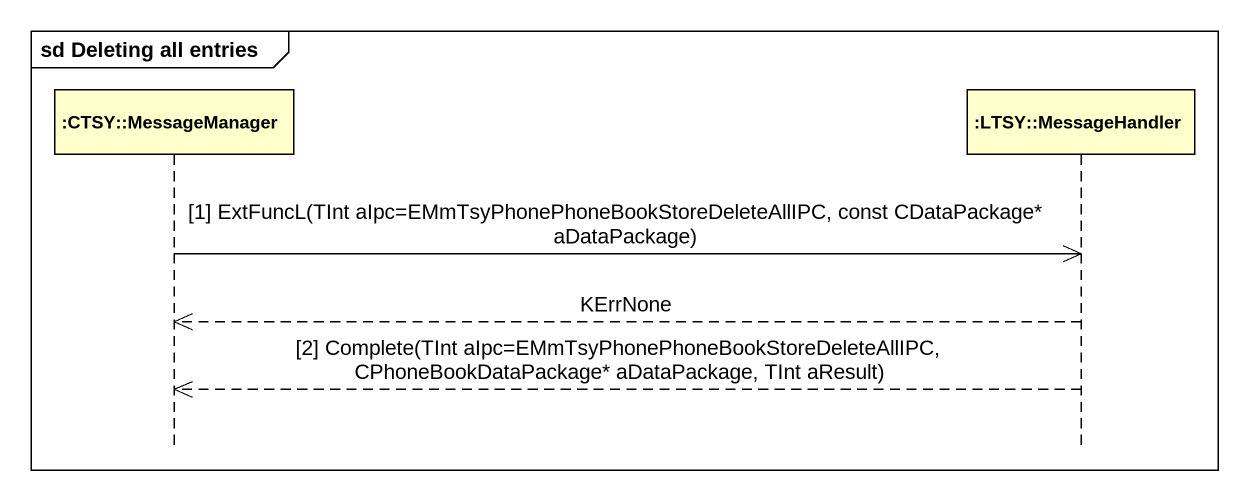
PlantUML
@startuml
mainframe sd Deleting all entries
hide footbox
participant ":CTSY::MessageManager" as CTSY_MessageManager
participant ":LTSY::MessageHandler" as LTSY_MessageHandler

CTSY_MessageManager ->> LTSY_MessageHandler : [1] ExtFuncL(TInt aIpc=EMmTsyPhonePhoneBookStoreDeleteAllIPC, const CDataPackage* aDataPackage)
LTSY_MessageHandler -->> CTSY_MessageManager : KErrNone
LTSY_MessageHandler -->> CTSY_MessageManager : [2] Complete(TInt aIpc=EMmTsyPhonePhoneBookStoreDeleteAllIPC, CPhoneBookDataPackage* aDataPackage, TInt aResult)
@enduml
